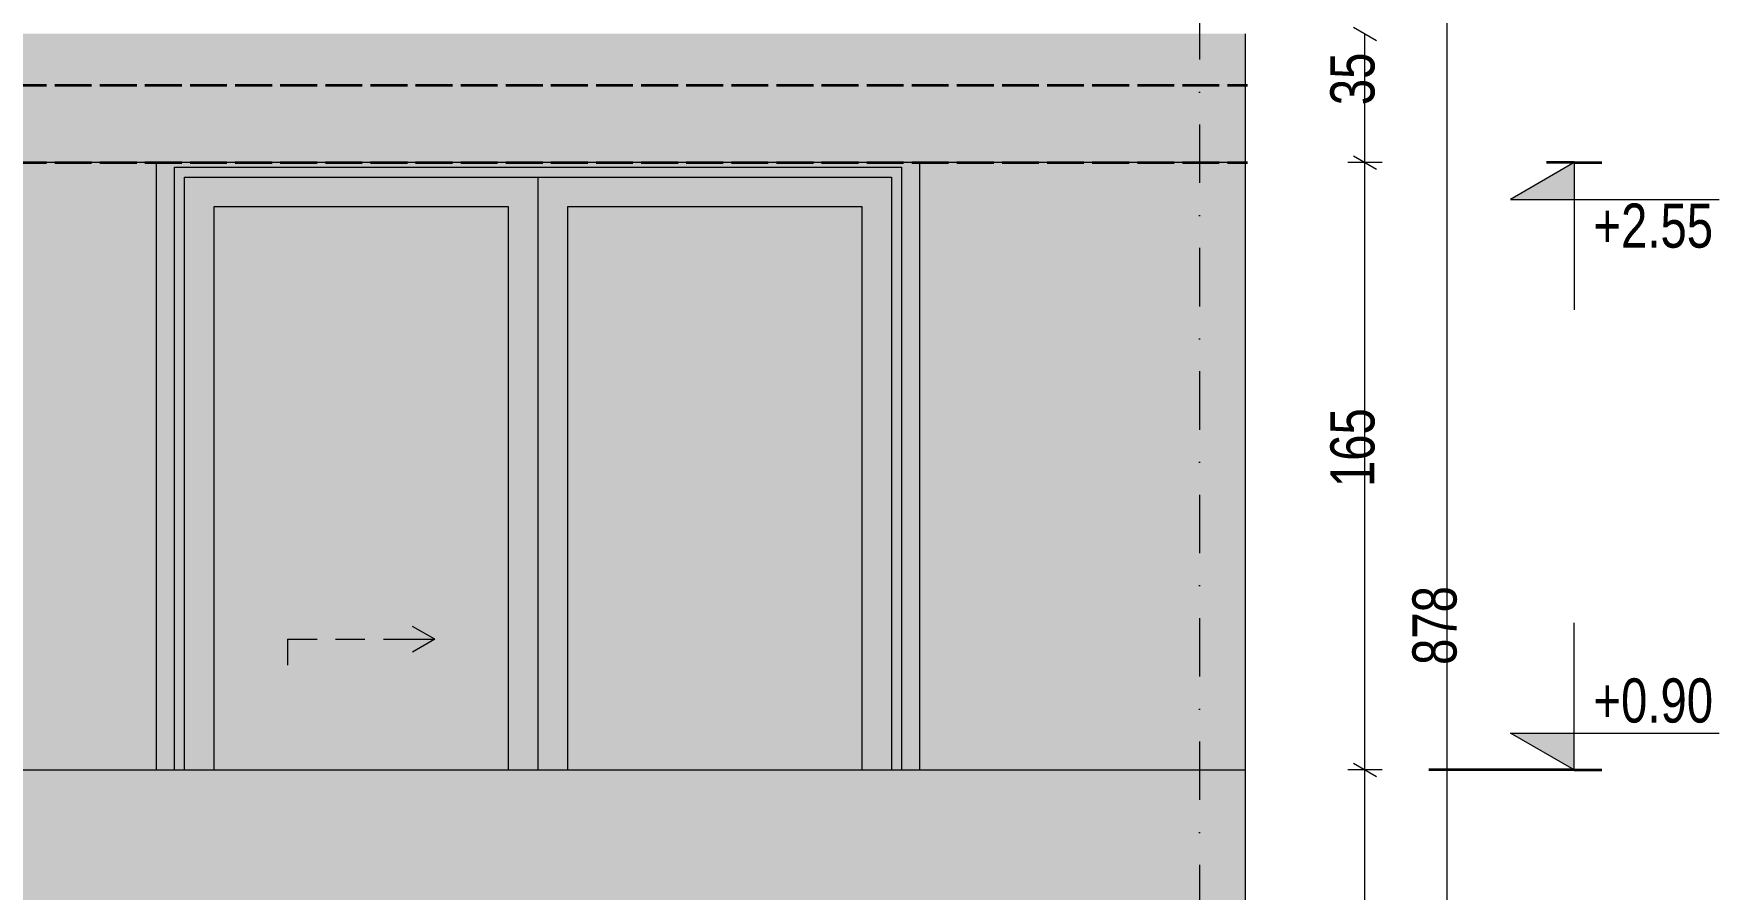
# Model space of a CAD drawing. Extents: x 1230 to 300706, y -1407 to 36108.
# Drawn here: x 202262 to 206839, y 10590 to 12914 of the extents above; entities that cross this region are included whole.
import ezdxf

# ---------------------------------------------------------------- set-up
doc = ezdxf.new("R2010")
doc.units = 0
doc.header["$LTSCALE"] = 5
doc.header["$MEASUREMENT"] = 0
doc.linetypes.add('- Осеви линии', pattern=[670.277762, 317.5, -176.388889, 0, -176.388874])
doc.linetypes.add('- Скирити линии', pattern=[245, 200, -45])
for name, color, linetype, lineweight in [('1', 255, 'Continuous', 13), ('141', 8, 'Continuous', 35), ('164', 255, 'Continuous', 15), ('4', 43, 'Continuous', 20), ('41', 7, 'Continuous', 35), ('85', 254, 'Continuous', 20)]:
    doc.layers.add(name, color=color, linetype=linetype, lineweight=lineweight)
for name, color, linetype, lineweight, true_color in [('3', 7, 'Continuous', 18, 0x7c7c7c), ('61', 7, 'Continuous', 20, 0x6a6a6a), ('87', 7, 'Continuous', 20, 0x6a6a6a), ('88', 7, 'Continuous', 20, 0x5e5e5e)]:
    doc.layers.add(name, color=color, linetype=linetype, lineweight=lineweight, true_color=true_color)
doc.layers.add('RGB colored ARCHICAD elements', color=7, linetype='Continuous')
doc.styles.add('GENERATED_STYLE_6', font='Cambria Math.ttf')

msp = doc.modelspace()

# ---------------------------------------------------------------- hatches: boundary and pattern name
at = {"layer": '85', "linetype": 'Continuous', "lineweight": 20}
for points in [[(206444.7, 12563.8), (206271.7, 12463.8), (206444.7, 12463.8)], [(206444.7, 10913.8), (206444.7, 11013.8), (206271.7, 11013.8)]]:
    msp.add_hatch(color=256, dxfattribs=at).paths.add_polyline_path(points)
at = {"layer": 'RGB colored ARCHICAD elements', "linetype": 'Continuous', "lineweight": 0, "true_color": 0xf2eee3}
for points in [[(205552.2, 12913.8), (198652.2, 12913.8), (198652.2, 12563.8), (205552.2, 12563.8)], [(201952.2, 10913.8), (202594, 10913.8), (202594, 12563.8), (201952.2, 12563.8)], [(204668.1, 12563.8), (204668.1, 10913.8), (205302.2, 10913.8), (205302.2, 12563.8)], [(205302.2, 10913.8), (205552.2, 10913.8), (205552.2, 12563.8), (205302.2, 12563.8)], [(198652.2, 10013.8), (205552.2, 10013.8), (205552.2, 10913.8), (198652.2, 10913.8)]]:
    msp.add_hatch(color=7, dxfattribs=at).paths.add_polyline_path(points)
at = {"layer": 'RGB colored ARCHICAD elements', "linetype": 'Continuous', "lineweight": 0, "true_color": 0x4e4e49}
for points in [[(202631, 12563.8), (202594, 12563.8), (202594, 10913.8), (202644, 10913.8), (202644, 12550.8)], [(202631, 12563.8), (202644, 12550.8), (204618.1, 12550.8), (204631.1, 12563.8)], [(202644, 12550.8), (202644, 12523.8), (202671, 12523.8), (204591.1, 12523.8), (204618.1, 12523.8), (204618.1, 12550.8)], [(204618.1, 12550.8), (204618.1, 10913.8), (204668.1, 10913.8), (204668.1, 12563.8), (204631.1, 12563.8)], [(202671, 12523.8), (202644, 12523.8), (202644, 10913.8), (202671, 10913.8)], [(202671, 12443.8), (202751, 12443.8), (203551, 12443.8), (203631, 12443.8), (203631, 12523.8), (202671, 12523.8)], [(204591.1, 12523.8), (203631, 12523.8), (203631, 12443.8), (203711.1, 12443.8), (204511.1, 12443.8), (204591.1, 12443.8)], [(204591.1, 12523.8), (204591.1, 10913.8), (204618.1, 10913.8), (204618.1, 12523.8)], [(202671, 12443.8), (202671, 10913.8), (202751, 10913.8), (202751, 12443.8)], [(203551, 12443.8), (203551, 10913.8), (203631, 10913.8), (203631, 12443.8)], [(203631, 10913.8), (203711.1, 10913.8), (203711.1, 12443.8), (203631, 12443.8)], [(204511.1, 12443.8), (204511.1, 10913.8), (204591.1, 10913.8), (204591.1, 12443.8)]]:
    msp.add_hatch(color=251, dxfattribs=at).paths.add_polyline_path(points)
at = {"layer": 'RGB colored ARCHICAD elements', "linetype": 'Continuous', "lineweight": 0, "true_color": 0xf0f7f3}
for points in [[(202751, 10913.8), (203551, 10913.8), (203551, 12443.8), (202751, 12443.8)], [(203711.1, 12443.8), (203711.1, 10913.8), (204511.1, 10913.8), (204511.1, 12443.8)]]:
    msp.add_hatch(color=7, dxfattribs=at).paths.add_polyline_path(points)

# ---------------------------------------------------------------- linework, layer by layer
at = {"layer": '141', "linetype": 'Continuous', "lineweight": 35}
for p, q in [((206444.7, 12563.8), (206369.7, 12563.8)), ((206444.7, 12563.8), (206519.7, 12563.8)), ((206444.7, 10913.8), (206049.9, 10913.8)), ((206444.7, 10913.8), (206519.7, 10913.8))]:
    msp.add_line(p, q, dxfattribs=at)
at = {"layer": '164', "color": 250, "linetype": 'Continuous', "lineweight": 15, "true_color": 0x2a2a2a}
for q in [(205552.2, 12913.8), (198652.2, 12563.8)]:
    msp.add_line((205552.2, 12563.8), q, dxfattribs=at)
at = {"layer": '3', "color": 250, "linetype": 'Continuous', "lineweight": 18, "true_color": 0x2a2a2a}
for p, q in [((202951, 11268.8), (203031, 11268.8)), ((202951, 11268.8), (202951, 11198.8)), ((203081, 11268.8), (203161, 11268.8)), ((203211, 11268.8), (203271, 11268.8)), ((203271, 11268.8), (203351, 11268.8)), ((203351, 11268.8), (203290.4, 11303.8)), ((203351, 11268.8), (203290.4, 11233.8))]:
    msp.add_line(p, q, dxfattribs=at)
at = {"layer": '4', "linetype": '- Осеви линии', "lineweight": 20, "ltscale": 0.1}
msp.add_line((205427.2, 15013.8), (205427.2, 6513.8), dxfattribs=at)
msp.add_line((205427.2, 15013.8), (205427.2, 6513.8), dxfattribs=at)
msp.add_line((205427.2, 15013.8), (205427.2, 6513.8), dxfattribs=at)
at = {"layer": '41', "color": 250, "linetype": '- Скирити линии', "lineweight": 35, "ltscale": 0.1, "true_color": 0x2a2a2a, "flags": 128}
for points in [[(198643.7, 12773.8), (205557.8, 12773.8)], [(198643.7, 12563.8), (205557.8, 12563.8)]]:
    msp.add_lwpolyline(points, dxfattribs=at)
at = {"layer": '61', "linetype": 'Continuous', "lineweight": 20}
for p, q in [((202594, 12563.8), (202594, 10913.8)), ((202644, 10913.8), (202644, 12550.8)), ((202644, 12550.8), (204618.1, 12550.8)), ((204618.1, 12550.8), (204618.1, 10913.8)), ((204668.1, 10913.8), (204668.1, 12563.8)), ((202671, 10913.8), (202671, 12523.8)), ((202671, 12523.8), (203631, 12523.8)), ((203631, 12443.8), (203631, 12523.8)), ((203631, 12523.8), (204591.1, 12523.8)), ((204591.1, 12523.8), (204591.1, 12443.8)), ((202751, 12443.8), (202751, 10913.8)), ((203551, 12443.8), (202751, 12443.8)), ((203551, 10913.8), (203551, 12443.8)), ((203631, 10913.8), (203631, 12443.8)), ((203711.1, 12443.8), (203711.1, 10913.8)), ((204511.1, 12443.8), (203711.1, 12443.8)), ((204511.1, 10913.8), (204511.1, 12443.8)), ((204591.1, 12443.8), (204591.1, 10913.8))]:
    msp.add_line(p, q, dxfattribs=at)
at = {"layer": '85', "linetype": 'Continuous', "lineweight": 20, "ltscale": 0.05}
for p, q in [((206099.8, 6863.8), (206099.8, 15647.3)), ((205845.5, 12931.9), (205908, 12895.8)), ((205876.8, 12563.8), (205876.8, 12913.8)), ((205923.7, 12563.8), (205829.9, 12563.8)), ((205845.5, 12581.9), (205908, 12545.8)), ((205876.8, 10913.8), (205876.8, 12563.8)), ((206444.7, 12563.8), (206271.7, 12463.8)), ((206444.7, 12563.8), (206444.7, 12163.8)), ((206271.7, 12463.8), (206444.7, 12463.8)), ((206444.7, 12463.8), (206838.9, 12463.8)), ((206444.7, 10913.8), (206444.7, 11313.8)), ((206444.7, 10913.8), (206271.7, 11013.8)), ((206271.7, 11013.8), (206444.7, 11013.8)), ((206444.7, 11013.8), (206838.9, 11013.8)), ((205923.7, 10913.8), (205829.9, 10913.8)), ((205845.5, 10931.9), (205908, 10895.8)), ((205876.8, 9663.8), (205876.8, 10913.8))]:
    msp.add_line(p, q, dxfattribs=at)
at = {"layer": '87', "color": 250, "linetype": 'Continuous', "lineweight": 20, "true_color": 0x2a2a2a}
for p in [(198652.2, 10913.8), (205552.2, 10013.8)]:
    msp.add_line(p, (205552.2, 10913.8), dxfattribs=at)
at = {"layer": '88', "color": 250, "linetype": 'Continuous', "lineweight": 20, "true_color": 0x2a2a2a}
msp.add_line((205552.2, 10913.8), (205552.2, 12563.8), dxfattribs=at)

# ---------------------------------------------------------------- texts
at = {"layer": '1', "linetype": 'Continuous', "lineweight": 13, "char_height": 120, "attachment_point": 7, "rotation": 90, "style": 'GENERATED_STYLE_6'}
for s, insert in [('\\A1;{\\W0.800000x;\\pql;\\fCentury Gothic|b0|i0|c0|p34;35}', (205904.3, 12719.7)), ('\\A1;{\\W0.800000x;\\pql;\\fCentury Gothic|b0|i0|c0|p34;165}', (205904.3, 11682.2)), ('\\A1;{\\W0.800000x;\\pql;\\fCentury Gothic|b0|i0|c0|p34;878}', (206127.2, 11199))]:
    msp.add_mtext(s, dxfattribs=dict(at, insert=insert))
at = {"layer": '1', "linetype": 'Continuous', "lineweight": 13, "char_height": 120, "attachment_point": 7, "style": 'GENERATED_STYLE_6'}
for s, insert in [('\\A1;{\\W0.800000x;\\pql;\\fCentury Gothic|b0|i0|c0|p34;+2.55}', (206497.2, 12330.8)), ('\\A1;{\\W0.800000x;\\pql;\\fCentury Gothic|b0|i0|c0|p34;+0.90}', (206497.2, 11040.8))]:
    msp.add_mtext(s, dxfattribs=dict(at, insert=insert))

doc.saveas('drawing.dxf')
